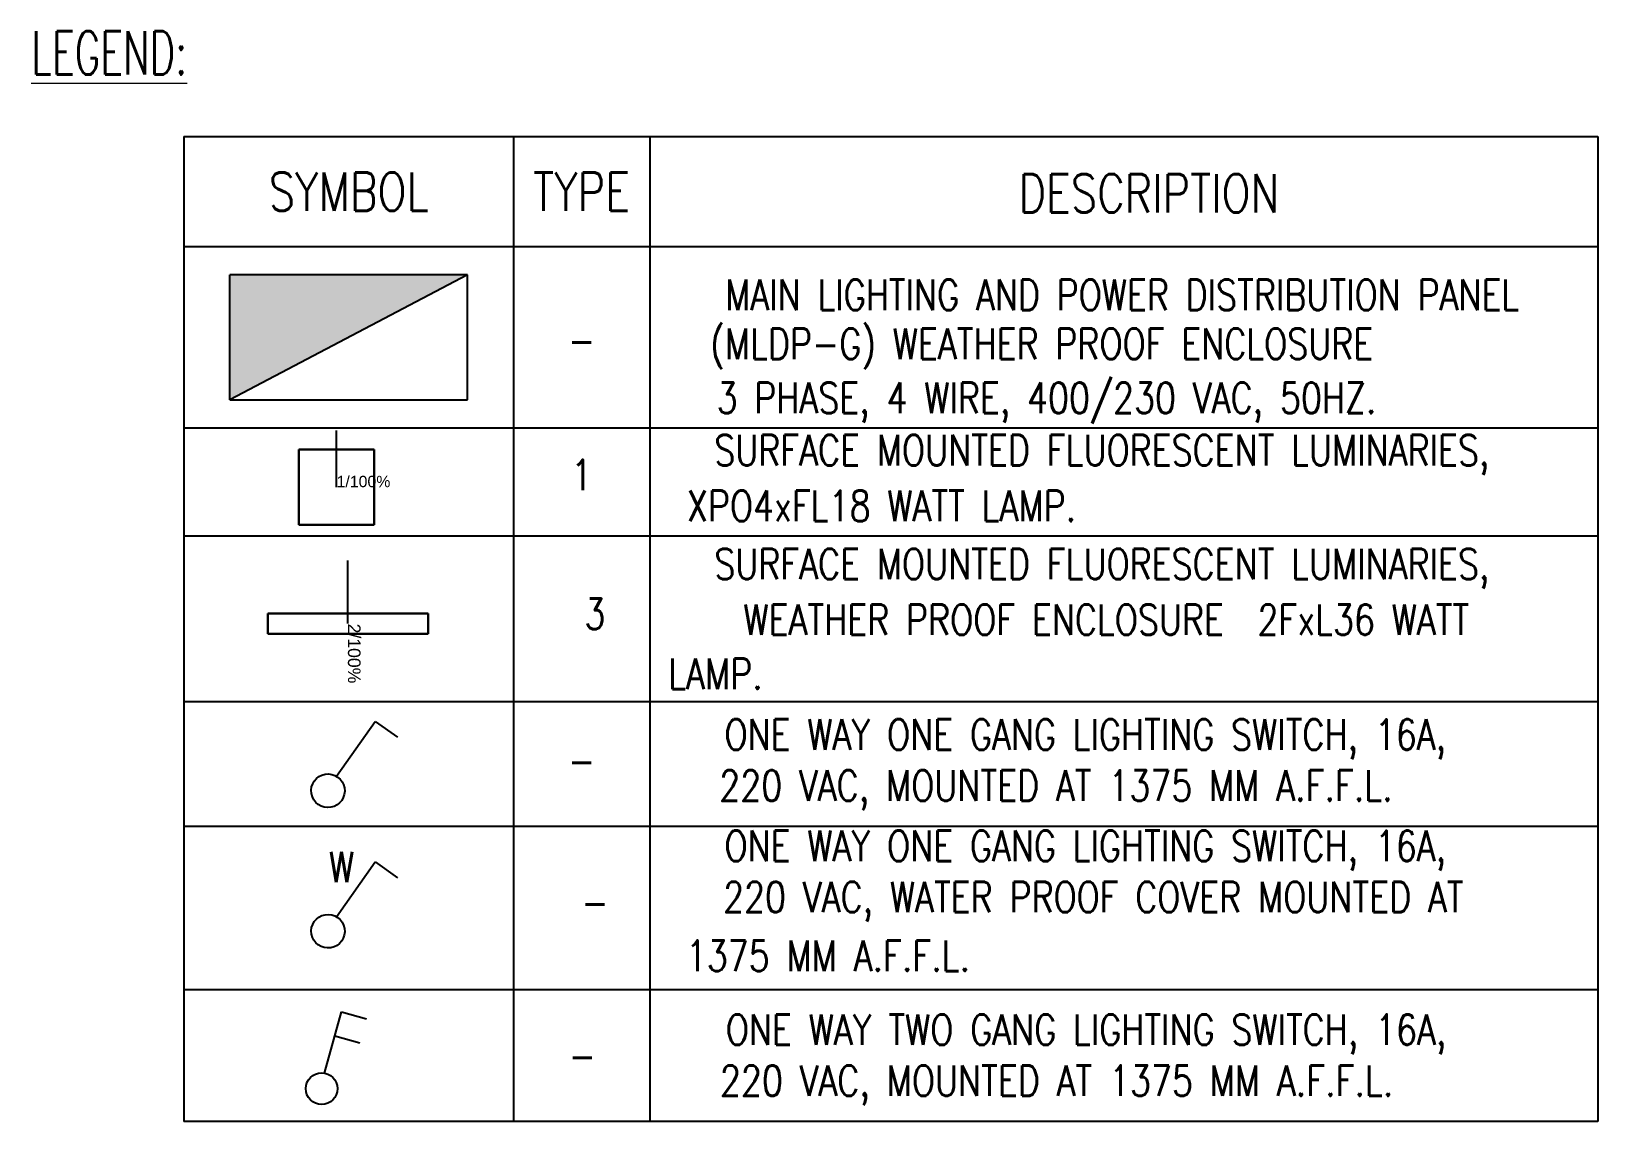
# Model space of a CAD drawing. Header units: inches. Extents: x -26935 to 7738, y -12735 to 2220.
# Drawn here: x -4674 to 7738, y -9657 to -1016 of the extents above; entities that cross this region are included whole.
import ezdxf
from ezdxf.enums import TextEntityAlignment as Align

# ---------------------------------------------------------------- set-up
doc = ezdxf.new("R2010")
doc.units = ezdxf.units.IN
doc.header["$MEASUREMENT"] = 0
for name, color, linetype in [('DLXLUM', 2, 'Continuous'), ('DLXLUMEX', 2, 'Continuous'), ('Layer1', 8, 'Continuous'), ('v.p', 7, 'Continuous')]:
    doc.layers.add(name, color=color, linetype=linetype)
for name, color, linetype, lineweight in [('E-LT-SW', 7, 'Continuous', 25), ('E-LT-TXT', 2, 'Continuous', 25), ('TEXT', 2, 'Continuous', 0)]:
    doc.layers.add(name, color=color, linetype=linetype, lineweight=lineweight)
doc.styles.add('EN-SCL', font='swisscl.ttf')
doc.styles.add('ROMDIM', font='romans.shx', dxfattribs={"width": 0.65})
doc.styles.get("Standard").update_dxf_attribs({"font": 'arial.ttf'})

# ---------------------------------------------------------------- blocks, each defined once
blk = doc.blocks.new('FAG')
at = {"lineweight": 0}
blk.add_hatch(color=13, dxfattribs=at).paths.add_polyline_path([(0.3, 0.041), (-0.3, 0.041), (-0.3, -0.275)])
at = {"layer": 'Layer1'}
for p, q in [((0.3, 0.041), (-0.3, 0.041)), ((-0.3, -0.275), (-0.3, 0.041)), ((0.3, 0.041), (-0.3, -0.275)), ((0.3, -0.275), (0.3, 0.041)), ((-0.3, -0.275), (0.3, -0.275))]:
    blk.add_line(p, q, dxfattribs=at)
blk = doc.blocks.new('SW01')
at = {"layer": 'E-LT-SW', "color": 7}
for p, q in [((41, 113.2), (222, 294.2)), ((222, 294.2), (296.4, 219.7))]:
    blk.add_line(p, q, dxfattribs=at)
blk.add_circle((0, 64), 64, dxfattribs=at)
blk = doc.blocks.new('E-SW02')
at = {"layer": 'E-LT-SW', "color": 7}
for p, q in [((21, 17), (113.7, 109.7)), ((113.7, 109.7), (151.8, 71.5)), ((77.5, 73.5), (115.6, 35.3))]:
    blk.add_line(p, q, dxfattribs=at)
blk.add_circle((0, -8.2), 32.8, dxfattribs=at)
at = {"layer": 'E-LT-TXT', "style": 'EN-SCL'}
blk.add_attdef('SWITCHE1 A/B', text='', height=250, dxfattribs=at).set_placement((-311.4, 4), align=Align.MIDDLE_CENTER)
blk = doc.blocks.new('*U28')
at = {"color": 1}
blk.add_line((0, 0), (0, 500), dxfattribs=at)
for p, q in [((332, 332), (-332, 332)), ((-332, 332), (-332, -332)), ((-332, 332), (-332, -332)), ((-332, -332), (-332, 332)), ((-332, 332), (-332, 332)), ((332, 332), (-332, 332)), ((-332, 332), (-332, 332)), ((-332, 332), (332, 332)), ((-332, -332), (-332, 332)), ((-332, 332), (332, 332)), ((332, -332), (332, 332)), ((332, 332), (332, 332)), ((332, 332), (332, 332)), ((332, 332), (332, -332)), ((332, -332), (332, 332)), ((332, 332), (332, -332)), ((-332, -332), (332, -332)), ((-332, -332), (332, -332)), ((332, -332), (-332, -332)), ((-332, -332), (-332, -332)), ((-332, -332), (-332, -332)), ((332, -332), (-332, -332)), ((332, -332), (332, -332)), ((332, -332), (332, -332))]:
    blk.add_line(p, q)
at = {"layer": 'DLXLUMEX', "color": 7}
blk.add_text('1/100%', height=100, dxfattribs=at).set_placement((0, 0))
blk = doc.blocks.new('*U69')
for p, q in [((80, 635), (-80, 635)), ((-80, 635), (-80, -635)), ((-80, 635), (-80, -635)), ((-80, -635), (-80, 635)), ((-80, 635), (-80, 635)), ((80, 635), (-80, 635)), ((-80, 635), (-80, 635)), ((-80, 635), (80, 635)), ((-80, -635), (-80, 635)), ((-80, 635), (80, 635)), ((80, -635), (80, 635)), ((80, -635), (80, 635)), ((80, 635), (80, 635)), ((80, 635), (80, -635)), ((80, 635), (80, 635)), ((80, 635), (80, -635)), ((-80, -635), (80, -635)), ((-80, -635), (80, -635)), ((80, -635), (-80, -635)), ((-80, -635), (-80, -635)), ((-80, -635), (-80, -635)), ((80, -635), (-80, -635)), ((80, -635), (80, -635)), ((80, -635), (80, -635))]:
    blk.add_line(p, q)
at = {"color": 1}
blk.add_line((0, 0), (-500, 0), dxfattribs=at)
at = {"layer": 'DLXLUMEX', "color": 7}
blk.add_text('2/100%', height=100, dxfattribs=at).set_placement((0, 0))
blk = doc.blocks.new('Lighting Legend')
at = {"layer": 'v.p', "linetype": 'Continuous'}
for p, q in [((-3249.5, -5494.6), (-3249.5, -7077.2)), ((-1944.1, -5494.6), (-1944.1, -7077.2)), ((-1404.1, -5494.6), (-1404.1, -7077.2)), ((2351.5, -5494.6), (2351.5, -7077.2)), ((2351.5, -6649.1), (-3249.5, -6649.1)), ((-3249.5, -7077.2), (-3249.5, -7733.7)), ((2351.5, -7077.2), (-3249.5, -7077.2)), ((2351.5, -7077.2), (-3249.5, -7077.2)), ((-1944.1, -7077.2), (-1944.1, -7733.7)), ((-1404.1, -7077.2), (-1404.1, -7733.7)), ((2351.5, -7077.2), (2351.5, -7733.7)), ((-3249.5, -7733.7), (-3249.5, -9397.4)), ((2351.5, -7733.7), (-3249.5, -7733.7)), ((2351.5, -7733.7), (-3249.5, -7733.7)), ((-1944.1, -7733.7), (-1944.1, -9397.4)), ((-1404.1, -7733.7), (-1404.1, -9397.4)), ((2351.5, -7733.7), (2351.5, -9397.4)), ((2351.5, -8228.2), (-3249.5, -8228.2)), ((2351.5, -8875.8), (-3249.5, -8875.8)), ((-1404.1, -9397.4), (-3249.5, -9397.4)), ((2351.5, -9397.4), (-3249.5, -9397.4))]:
    blk.add_line(p, q, dxfattribs=at)
for points in [[(-3249.5, -5494.6), (2351.5, -5494.6)], [(-3249.5, -5929.9), (2351.5, -5929.9)]]:
    blk.add_lwpolyline(points, dxfattribs=at)
at = {"layer": 'DLXLUM', "xscale": 0.45, "yscale": 0.45, "zscale": 0.45}
blk.add_blockref('*U28', (-2645, -6883.5), dxfattribs=at)
at = {"layer": 'DLXLUM', "xscale": 0.5, "yscale": 0.5, "zscale": 0.5, "rotation": 270}
blk.add_blockref('*U69', (-2600, -7424), dxfattribs=at)
at = {"layer": 'E-LT-SW', "xscale": 1.038072229320276, "yscale": 1.038072161150649, "zscale": 1.038072158805738, "rotation": 9.81018626064502}
for p in [(-2667.7, -8151.8), (-2667.7, -8708.5)]:
    blk.add_blockref('SW01', p, dxfattribs=at)
at = {"layer": 'E-LT-SW', "color": 7, "xscale": 1.915346756950825, "yscale": 1.915346756688086, "zscale": 1.915346756687149, "rotation": 29.48132203021233}
blk.add_blockref('E-SW02', (-2712.2, -9253), dxfattribs=at)
at = {"layer": 'Layer1', "xscale": 1568.538491021503, "yscale": 1568.538491028276, "zscale": 1568.538491028201}
blk.add_blockref('FAG', (-2596.8, -6106), dxfattribs=at)
at = {"layer": 'TEXT', "color": 4, "style": 'ROMDIM', "width": 0.65}
blk.add_text('%%ULEGEND:', height=171.85, dxfattribs=at).set_placement((-3854.4, -5248.8))
at = {"layer": 'TEXT', "color": 2, "style": 'ROMDIM', "width": 0.8}
for s, height, p in [('SYMBOL', 151.52, (-2596.8, -5712.2)), ('TYPE', 151.52, (-1674.1, -5712.2)), ('DESCRIPTION', 151.515, (573.5, -5718.9)), ('MAIN LIGHTING AND POWER DISTRIBUTION PANEL ', 121.212, (501.2, -6121.7)), ('(MLDP-G) WEATHER PROOF ENCLOSURE ', 121.212, (182.3, -6323.9)), ('-', 121.2, (-1674.1, -6301.2)), ('3 PHASE, 4 WIRE, 400/230 VAC, 50HZ.', 121.212, (167.8, -6538.3)), ('SURFACE MOUNTED FLUORESCENT LUMINARIES,', 121.212, (387.1, -6755.4)), ('1', 121.2, (-1674.1, -6834.9)), ('XPO4xFL18 WATT LAMP.', 121.212, (-485.6, -6957.7)), ('SURFACE MOUNTED FLUORESCENT LUMINARIES,', 121.212, (387.1, -7206.3)), ('3', 121.2, (-1621.4, -7385.8)), ('WEATHER PROOF ENCLOSURE  2FxL36 WATT', 121.212, (405.2, -7408.6)), ('LAMP.', 121.21, (-1143.6, -7623)), ('ONE WAY ONE GANG LIGHTING SWITCH, 16A, ', 121.212, (354.8, -7882.2)), ('-', 121.2, (-1674.1, -7967.4)), ('220 VAC, MOUNTED AT 1375 MM A.F.F.L.', 121.212, (205.2, -8084.5)), ('ONE WAY ONE GANG LIGHTING SWITCH, 16A, ', 121.212, (354.8, -8323.6)), ('W', 121.2, (-2625.4, -8388.5)), ('220 VAC, WATER PROOF COVER MOUNTED AT', 121.212, (353.6, -8525.9)), ('-', 121.2, (-1621.4, -8527.9)), ('1375 MM A.F.F.L.', 121.212, (-698, -8740.3)), ('ONE WAY TWO GANG LIGHTING SWITCH, 16A, ', 121.212, (358, -9051.4)), ('-', 121.2, (-1670.9, -9136.6)), ('220 VAC, MOUNTED AT 1375 MM A.F.F.L.', 121.212, (207.9, -9253.7))]:
    blk.add_text(s, height=height, dxfattribs=at).set_placement(p, align=Align.MIDDLE)

msp = doc.modelspace()

# ---------------------------------------------------------------- block references
at = {"xscale": 2, "yscale": 2, "zscale": 2}
msp.add_blockref('Lighting Legend', (3035, 9138), dxfattribs=at)

doc.saveas('drawing.dxf')
